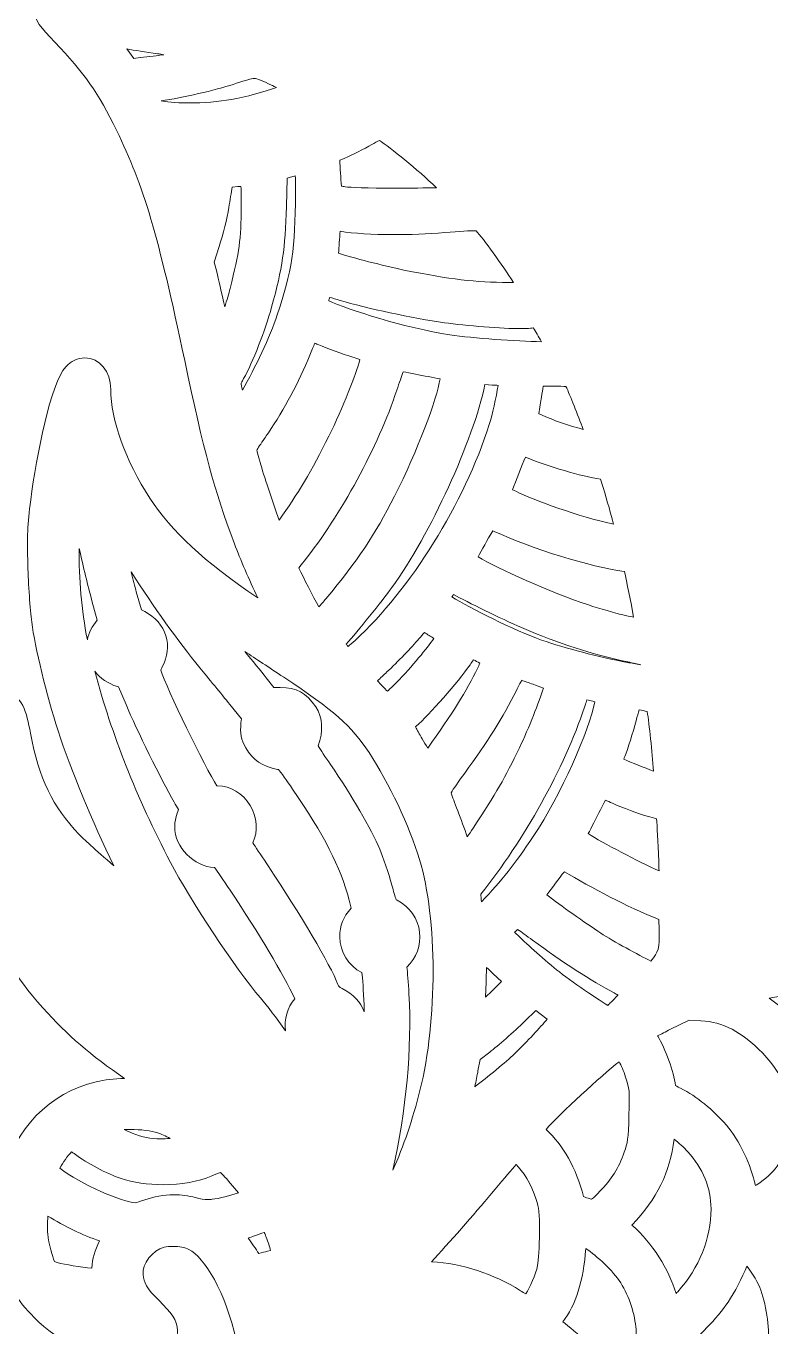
# Model space of a CAD drawing. Header units: inches. Extents: x -31 to 539, y 494 to 599.
# Drawn here: x 249.89 to 273.79, y 515.79 to 557.51 of the extents above; entities that cross this region are included whole.
import ezdxf

# ---------------------------------------------------------------- set-up
doc = ezdxf.new("R2010")
doc.units = ezdxf.units.IN
doc.header["$MEASUREMENT"] = 0
doc.layers.add('Feather', color=7, linetype='Continuous')

msp = doc.modelspace()

# ---------------------------------------------------------------- linework, layer by layer
at = {"layer": 'Feather', "lineweight": 0}
for points, knots in [([(303.615, 556.913), (301.877, 558.362), (300.657, 558.827), (298.592, 558.827), (298.442, 558.827), (298.282, 558.825), (298.117, 558.82), (297.022, 558.786), (296.272, 558.691), (295.437, 558.478), (295.388, 558.465), (295.338, 558.452), (295.291, 558.441), (295.161, 559.661), (294.996, 560.38), (294.533, 561.794), (294.021, 563.355), (293.362, 564.766), (292.101, 566.999), (291.462, 568.13), (289.687, 571.624), (289.266, 572.579), (288.834, 573.558), (288.352, 574.886), (288.168, 575.6), (287.981, 576.323), (287.935, 577.32), (288.058, 577.97), (288.177, 578.6), (288.404, 579.261), (288.622, 579.615), (288.747, 579.818), (289.127, 580.433), (288.673, 580.888), (288.53, 581.03), (288.357, 581.103), (288.159, 581.103), (287.91, 581.103), (287.637, 580.984), (287.22, 580.766), (286.026, 580.14), (285.25, 579.472), (284.626, 578.532), (283.862, 577.383), (283.282, 575.619), (282.948, 573.432), (282.948, 573.432), (282.936, 573.353), (282.936, 573.353), (282.933, 573.358), (282.93, 573.363), (282.928, 573.368), (282.256, 574.503), (280.923, 576.503), (280.186, 577.482), (278.981, 579.084), (277.038, 581.322), (275.666, 582.687), (272.86, 585.479), (270.854, 586.891), (267.077, 588.73), (265.64, 589.43), (265.055, 589.676), (262.908, 590.483), (261.358, 591.066), (260.877, 591.291), (260.2, 591.754), (258.68, 592.793), (257.955, 594.091), (258.045, 595.61), (258.063, 595.919), (258.116, 596.374), (258.16, 596.606), (258.317, 597.425), (258.388, 597.799), (258.059, 598.094), (257.883, 598.251), (257.691, 598.324), (257.453, 598.324), (257.421, 598.324), (257.387, 598.323), (257.351, 598.32), (256.829, 598.283), (255.395, 596.872), (255.382, 596.858), (254.575, 596.012), (254.054, 595.117), (253.742, 594.041), (253.497, 593.193), (253.442, 592.794), (253.438, 591.794), (253.437, 591.622), (253.434, 591.471), (253.43, 591.345), (253.291, 591.364), (253.12, 591.39), (252.923, 591.423), (251.78, 591.611), (250.651, 591.695), (249.262, 591.695), (248.928, 591.695), (248.584, 591.69), (248.209, 591.681), (246.413, 591.633), (246.342, 591.629), (245.654, 591.537), (241.603, 590.994), (239.881, 590.665), (237.639, 590.007), (234.839, 589.185), (232.251, 588.125), (229.494, 586.672), (225.988, 584.823), (224.854, 584.306), (222.752, 583.598), (221.38, 583.135), (220.415, 582.947), (219.42, 582.947), (219.162, 582.947), (218.897, 582.959), (218.61, 582.984), (217.766, 583.059), (217.266, 583.188), (216.766, 583.46), (215.954, 583.9), (215.761, 584.005), (215.517, 584.005), (215.438, 584.005), (215.373, 583.991), (215.331, 583.98), (215.083, 583.918), (214.667, 583.719), (214.668, 583.086), (214.668, 582.625), (215.077, 581.204), (215.328, 580.69), (215.872, 579.574), (217.14, 578.643), (219.096, 577.925), (219.136, 577.91), (219.175, 577.896), (219.214, 577.881), (218.437, 577.339), (217.577, 576.564), (217.013, 575.887), (216.497, 575.266), (215.379, 573.698), (214.798, 572.781), (214.309, 572.009), (213.766, 570.946), (213.091, 569.435), (212.126, 567.275), (211.346, 566.068), (210.4, 565.268), (209.843, 564.797), (209.029, 564.468), (208.42, 564.468), (208.4, 564.468), (208.38, 564.468), (208.361, 564.469), (208.124, 564.478), (207.843, 564.487), (207.737, 564.49), (207.726, 564.49), (207.716, 564.491), (207.706, 564.491), (207.349, 564.491), (207.164, 564.31), (207.085, 564.203), (206.661, 563.623), (207.135, 563.177), (207.516, 562.819), (208.06, 562.308), (208.747, 561.92), (209.449, 561.729), (209.82, 561.628), (210.528, 561.582), (211.065, 561.582), (211.228, 561.582), (211.444, 561.587), (211.646, 561.604), (211.36, 560.836), (211.3, 560.609), (211.039, 559.327), (210.73, 557.815), (210.656, 557.009), (210.66, 555.218), (210.664, 553.557), (210.77, 552.139), (211.005, 550.621), (211.284, 548.817), (211.515, 547.907), (212.035, 546.566), (212.584, 545.152), (214.006, 542.507), (214.8, 541.421), (215.444, 540.54), (216.891, 539.211), (218.026, 538.458), (218.817, 537.934), (221.799, 536.386), (222.313, 536.309), (222.393, 536.297), (222.472, 536.291), (222.547, 536.291), (222.977, 536.291), (223.319, 536.496), (223.461, 536.838), (223.648, 537.29), (223.434, 537.616), (223.082, 538.155), (222.143, 539.592), (221.814, 541.293), (222.017, 543.673), (222.168, 545.444), (222.528, 546.66), (223.445, 548.491), (224.202, 550.003), (225.067, 551.294), (226.338, 552.811), (227, 553.6), (227.5, 554.293), (227.865, 554.931), (227.869, 554.207), (227.83, 553.371), (227.731, 552.906), (227.428, 551.494), (227.024, 550.691), (226.129, 549.726), (225.605, 549.161), (225.605, 549.031), (225.605, 548.904), (225.605, 548.555), (226.002, 548.07), (226.392, 548.07), (226.537, 548.07), (226.642, 548.07), (229.311, 549.375), (230.321, 549.869), (232.006, 550.859), (232.917, 551.494), (234.742, 552.766), (235.825, 553.87), (236.913, 555.566), (237.928, 557.148), (238.589, 558.918), (239.058, 561.352), (239.153, 561.022), (239.264, 560.667), (239.391, 560.287), (239.755, 559.205), (239.955, 558.609), (240.567, 558.609), (241.2, 558.609), (241.375, 559.296), (241.45, 559.589), (241.583, 560.112), (241.792, 560.551), (242.193, 561.153), (242.811, 562.081), (243.352, 562.541), (244.952, 563.498), (245.649, 563.915), (246.442, 564.23), (246.785, 564.315), (246.859, 564.208), (246.966, 564.045), (247.092, 563.836), (248.307, 561.824), (250.123, 559.968), (252.197, 558.59), (252.071, 558.621), (251.952, 558.652), (251.847, 558.683), (251.397, 558.817), (251.163, 558.881), (250.965, 558.881), (250.75, 558.881), (250.607, 558.805), (250.506, 558.739), (250.194, 558.534), (250.158, 558.255), (250.158, 558.063), (250.158, 557.679), (250.364, 557.464), (250.814, 556.994), (251.767, 556.001), (252.211, 555.366), (252.796, 554.165), (253.677, 552.353), (254.127, 550.835), (254.981, 546.78), (255.597, 543.856), (255.925, 542.648), (256.577, 540.903), (256.762, 540.407), (257.047, 539.753), (257.323, 539.176), (255.59, 540.345), (254.567, 541.295), (253.866, 542.368), (253.079, 543.574), (252.609, 544.877), (252.608, 545.855), (252.607, 546.433), (252.25, 546.869), (251.776, 546.869), (251.553, 546.869), (251.337, 546.768), (251.166, 546.584), (250.679, 546.058), (250.227, 543.744), (250.043, 542.318), (249.938, 541.506), (249.922, 541.154), (249.949, 540.224), (249.966, 539.614), (250.023, 538.794), (250.074, 538.395), (250.178, 537.59), (250.549, 536.061), (250.921, 534.913), (251.328, 533.652), (252.027, 531.975), (252.709, 530.583), (252.097, 531.114), (251.723, 531.451), (251.592, 531.588), (250.744, 532.476), (250.307, 533.385), (250.034, 534.832), (249.906, 535.512), (249.795, 536.098), (249.147, 536.098), (249.116, 536.098), (249.084, 536.097), (249.049, 536.094), (248.409, 536.041), (248.322, 535.578), (248.163, 534.736), (248.048, 534.128), (248.026, 533.799), (248.024, 532.661), (248.021, 531.108), (248.117, 530.473), (248.534, 529.263), (248.992, 527.935), (249.507, 527.058), (250.433, 526.029), (251.246, 525.127), (251.958, 524.505), (253.055, 523.765), (252.716, 523.757), (252.403, 523.72), (252.144, 523.657), (250.624, 523.285), (249.548, 522.174), (249.113, 520.529), (248.958, 519.941), (248.942, 518.358), (249.086, 517.84), (249.265, 517.201), (249.613, 516.632), (250.15, 516.101), (250.99, 515.27), (251.821, 514.874), (252.846, 514.816), (253.002, 514.807), (253.146, 514.803), (253.275, 514.803), (253.903, 514.803), (254.272, 514.904), (254.51, 515.142), (254.672, 515.304), (254.753, 515.486), (254.752, 515.683), (254.75, 516.004), (254.542, 516.267), (254.159, 516.639), (253.751, 517.037), (253.667, 517.224), (253.644, 517.469), (253.61, 517.816), (253.95, 518.26), (254.318, 518.348), (254.404, 518.368), (254.504, 518.379), (254.607, 518.379), (254.799, 518.379), (254.994, 518.341), (255.116, 518.279), (255.605, 518.029), (256.302, 516.921), (256.628, 515.359), (256.663, 515.193), (256.723, 514.912), (256.768, 514.717), (256.575, 514.529), (256.108, 514.14), (255.81, 513.891), (254.089, 512.454), (251.958, 510.856), (250.508, 509.914), (249.167, 509.043), (248.861, 508.85), (247.988, 508.329), (245.257, 506.701), (242.709, 505.41), (239.467, 504.013), (236.306, 502.651), (231.756, 501.056), (229.11, 500.383), (226.677, 499.764), (224.053, 499.309), (221.72, 499.103), (219.965, 498.948), (219.323, 498.76), (218.731, 498.226), (218.343, 497.877), (218.146, 497.438), (218.144, 496.922), (218.142, 496.411), (218.265, 496.039), (218.57, 495.636), (219.254, 494.734), (220.89, 494.398), (222.143, 494.275), (222.267, 494.263), (222.469, 494.257), (222.76, 494.257), (223.618, 494.257), (225.066, 494.311), (225.579, 494.379), (227.391, 494.617), (229.227, 495.091), (231.533, 495.916), (233.204, 496.514), (234.266, 496.964), (237.842, 498.588), (238.688, 498.973), (241.181, 500.244), (242.44, 500.934), (246.2, 502.994), (248.894, 504.786), (251.448, 506.926), (254.81, 509.744), (256.472, 511.26), (257.799, 512.719), (257.874, 512.801), (257.939, 512.867), (257.989, 512.914), (258.123, 512.884), (258.318, 512.844), (258.605, 512.791), (259.862, 512.559), (260.352, 512.327), (260.987, 511.666), (261.621, 511.005), (261.985, 510.189), (261.936, 509.537), (261.889, 508.914), (261.603, 508.447), (261.189, 508.319), (260.637, 508.148), (260.263, 508.007), (260.104, 507.624), (259.979, 507.322), (259.915, 506.716), (260.895, 506.051), (261.461, 505.667), (261.902, 505.516), (262.579, 505.475), (262.68, 505.469), (262.777, 505.466), (262.869, 505.466), (263.627, 505.466), (264.212, 505.674), (264.889, 506.184), (265.561, 506.69), (266.114, 507.61), (266.333, 508.584), (266.436, 509.046), (266.452, 509.672), (266.39, 510.295), (268.215, 508.648), (269.132, 507.968), (270.271, 507.412), (271, 507.056), (271.655, 506.823), (272.689, 506.552), (273.269, 506.4), (273.973, 506.313), (274.622, 506.313), (275.009, 506.313), (275.357, 506.342), (275.656, 506.401), (276.456, 506.558), (277.145, 506.918), (277.648, 507.442), (277.93, 507.736), (278.356, 508.18), (277.96, 508.722), (277.752, 509.007), (277.454, 509.023), (276.862, 509.054), (275.263, 509.139), (273.493, 509.879), (272.007, 511.084), (271.796, 511.255), (271.577, 511.446), (271.367, 511.638), (272.105, 511.412), (272.907, 511.24), (273.847, 511.102), (274.347, 511.029), (275.433, 510.996), (276.288, 510.996), (276.895, 510.996), (277.404, 511.012), (277.721, 511.041), (279.862, 511.237), (282.186, 511.741), (283.642, 512.324), (284.423, 512.637), (286.644, 513.691), (287.188, 514.007), (287.431, 514.149), (288.082, 514.566), (288.639, 514.938), (290.035, 515.869), (290.314, 515.981), (290.904, 516.056), (290.995, 516.067), (291.096, 516.073), (291.204, 516.073), (291.575, 516.073), (291.911, 516.004), (292.038, 515.939), (292.209, 515.852), (292.467, 515.588), (292.607, 515.272), (292.724, 515.006), (292.877, 514.748), (293.19, 514.67), (293.266, 514.651), (293.336, 514.641), (293.404, 514.641), (293.926, 514.641), (294.166, 515.141), (294.47, 515.772), (294.813, 516.487), (294.878, 516.684), (294.966, 517.279), (295.081, 518.056), (295.027, 518.77), (294.795, 519.527), (294.297, 521.158), (293.364, 522.365), (291.694, 523.527), (292.246, 523.825), (292.72, 524.19), (293.249, 524.721), (294.728, 526.207), (295.51, 527.307), (296.736, 529.628), (297.927, 531.882), (298.725, 532.953), (299.492, 533.326), (299.667, 533.412), (299.787, 533.443), (299.935, 533.443), (300.022, 533.443), (300.121, 533.433), (300.249, 533.409), (300.331, 533.394), (300.409, 533.387), (300.482, 533.387), (300.9, 533.387), (301.074, 533.637), (301.13, 533.745), (301.289, 534.054), (301.196, 534.444), (300.845, 534.936), (299.981, 536.147), (298.826, 537.005), (297.593, 537.352), (297.141, 537.479), (296.875, 537.497), (296.131, 537.497), (296.131, 537.497), (296.121, 537.497), (296.121, 537.497), (295.671, 537.497), (295.033, 537.469), (294.746, 537.421), (294.329, 537.352), (293.774, 537.221), (293.261, 537.076), (294.646, 538.761), (295.733, 540.59), (296.734, 542.904), (297.536, 544.76), (297.878, 545.913), (298.257, 548.047), (298.816, 551.194), (299.113, 552.145), (299.847, 553.133), (300.687, 554.264), (301.77, 554.883), (303.255, 555.082), (303.632, 555.132), (304.334, 555.226), (304.334, 555.939), (304.334, 556.313), (304.063, 556.539), (303.615, 556.913)], [0, 0, 0, 0, 1, 1, 1, 2, 2, 2, 3, 3, 3, 4, 4, 4, 5, 5, 5, 6, 6, 6, 7, 7, 7, 8, 8, 8, 9, 9, 9, 10, 10, 10, 11, 11, 11, 12, 12, 12, 13, 13, 13, 14, 14, 14, 15, 15, 15, 16, 16, 16, 17, 17, 17, 18, 18, 18, 19, 19, 19, 20, 20, 20, 21, 21, 21, 22, 22, 22, 23, 23, 23, 24, 24, 24, 25, 25, 25, 26, 26, 26, 27, 27, 27, 28, 28, 28, 29, 29, 29, 30, 30, 30, 31, 31, 31, 32, 32, 32, 33, 33, 33, 34, 34, 34, 35, 35, 35, 36, 36, 36, 37, 37, 37, 38, 38, 38, 39, 39, 39, 40, 40, 40, 41, 41, 41, 42, 42, 42, 43, 43, 43, 44, 44, 44, 45, 45, 45, 46, 46, 46, 47, 47, 47, 48, 48, 48, 49, 49, 49, 50, 50, 50, 51, 51, 51, 52, 52, 52, 53, 53, 53, 54, 54, 54, 55, 55, 55, 56, 56, 56, 57, 57, 57, 58, 58, 58, 59, 59, 59, 60, 60, 60, 61, 61, 61, 62, 62, 62, 63, 63, 63, 64, 64, 64, 65, 65, 65, 66, 66, 66, 67, 67, 67, 68, 68, 68, 69, 69, 69, 70, 70, 70, 71, 71, 71, 72, 72, 72, 73, 73, 73, 74, 74, 74, 75, 75, 75, 76, 76, 76, 77, 77, 77, 78, 78, 78, 79, 79, 79, 80, 80, 80, 81, 81, 81, 82, 82, 82, 83, 83, 83, 84, 84, 84, 85, 85, 85, 86, 86, 86, 87, 87, 87, 88, 88, 88, 89, 89, 89, 90, 90, 90, 91, 91, 91, 92, 92, 92, 93, 93, 93, 94, 94, 94, 95, 95, 95, 96, 96, 96, 97, 97, 97, 98, 98, 98, 99, 99, 99, 100, 100, 100, 101, 101, 101, 102, 102, 102, 103, 103, 103, 104, 104, 104, 105, 105, 105, 106, 106, 106, 107, 107, 107, 108, 108, 108, 109, 109, 109, 110, 110, 110, 111, 111, 111, 112, 112, 112, 113, 113, 113, 114, 114, 114, 115, 115, 115, 116, 116, 116, 117, 117, 117, 118, 118, 118, 119, 119, 119, 120, 120, 120, 121, 121, 121, 122, 122, 122, 123, 123, 123, 124, 124, 124, 125, 125, 125, 126, 126, 126, 127, 127, 127, 128, 128, 128, 129, 129, 129, 130, 130, 130, 131, 131, 131, 132, 132, 132, 133, 133, 133, 134, 134, 134, 135, 135, 135, 136, 136, 136, 137, 137, 137, 138, 138, 138, 139, 139, 139, 140, 140, 140, 141, 141, 141, 142, 142, 142, 143, 143, 143, 144, 144, 144, 145, 145, 145, 146, 146, 146, 147, 147, 147, 148, 148, 148, 149, 149, 149, 150, 150, 150, 151, 151, 151, 152, 152, 152, 153, 153, 153, 154, 154, 154, 155, 155, 155, 156, 156, 156, 157, 157, 157, 158, 158, 158, 159, 159, 159, 160, 160, 160, 161, 161, 161, 162, 162, 162, 163, 163, 163, 164, 164, 164, 165, 165, 165, 166, 166, 166, 167, 167, 167, 168, 168, 168, 169, 169, 169, 170, 170, 170, 171, 171, 171, 172, 172, 172, 173, 173, 173, 174, 174, 174, 175, 175, 175, 176, 176, 176, 177, 177, 177, 178, 178, 178, 179, 179, 179, 180, 180, 180, 181, 181, 181, 182, 182, 182, 183, 183, 183, 184, 184, 184, 185, 185, 185, 186, 186, 186, 187, 187, 187, 188, 188, 188, 189, 189, 189, 190, 190, 190, 191, 191, 191, 192, 192, 192, 193, 193, 193, 194, 194, 194, 195, 195, 195, 196, 196, 196, 197, 197, 197, 198, 198, 198, 199, 199, 199, 200, 200, 200, 201, 201, 201, 202, 202, 202, 203, 203, 203, 204, 204, 204, 205, 205, 205, 205]), ([(253.35, 556.472), (253.35, 556.472), (253.123, 556.773), (253.123, 556.773), (253.382, 556.732), (253.708, 556.682), (254.116, 556.62), (254.182, 556.61), (254.247, 556.6), (254.311, 556.59), (254.229, 556.578), (254.147, 556.568), (254.065, 556.558), (253.803, 556.528), (253.497, 556.491), (253.35, 556.472)], [0, 0, 0, 0, 1, 1, 1, 2, 2, 2, 3, 3, 3, 4, 4, 4, 5, 5, 5, 5]), ([(254.228, 555.113), (254.89, 555.205), (255.976, 555.453), (256.539, 555.638), (256.539, 555.638), (256.643, 555.672), (256.643, 555.672), (256.937, 555.769), (257.114, 555.828), (257.213, 555.828), (257.308, 555.828), (257.456, 555.76), (257.781, 555.607), (257.781, 555.607), (257.912, 555.545), (257.929, 555.537), (257.502, 555.393), (256.954, 555.238), (256.475, 555.154), (256.079, 555.084), (255.581, 555.044), (255.111, 555.044), (254.641, 555.044), (254.36, 555.083), (254.228, 555.113)], [0, 0, 0, 0, 1, 1, 1, 2, 2, 2, 3, 3, 3, 4, 4, 4, 5, 5, 5, 6, 6, 6, 7, 7, 7, 8, 8, 8, 8]), ([(263.056, 552.326), (262.704, 552.315), (262.247, 552.308), (261.731, 552.308), (260.825, 552.308), (260.275, 552.331), (260.132, 552.354), (260.087, 552.361), (260.045, 552.369), (260.007, 552.375), (259.986, 552.62), (259.963, 552.973), (259.954, 553.205), (260, 553.225), (260.053, 553.249), (260.114, 553.275), (260.359, 553.377), (260.74, 553.567), (260.983, 553.706), (261.078, 553.761), (261.162, 553.806), (261.227, 553.839), (261.576, 553.615), (262.445, 552.912), (263.056, 552.326)], [0, 0, 0, 0, 1, 1, 1, 2, 2, 2, 3, 3, 3, 4, 4, 4, 5, 5, 5, 6, 6, 6, 7, 7, 7, 8, 8, 8, 8]), ([(256.791, 551.727), (256.786, 550.628), (256.743, 550.308), (256.437, 549.093), (256.395, 548.928), (256.333, 548.714), (256.266, 548.502), (256.166, 548.952), (256.059, 549.417), (256.007, 549.623), (256.007, 549.623), (255.926, 549.94), (255.926, 549.94), (255.926, 549.94), (256.088, 550.441), (256.088, 550.441), (256.208, 550.811), (256.343, 551.358), (256.395, 551.688), (256.432, 551.917), (256.475, 552.18), (256.503, 552.345), (256.503, 552.345), (256.685, 552.36), (256.685, 552.36), (256.719, 552.363), (256.753, 552.365), (256.786, 552.367), (256.79, 552.197), (256.792, 551.978), (256.791, 551.727)], [0, 0, 0, 0, 1, 1, 1, 2, 2, 2, 3, 3, 3, 4, 4, 4, 5, 5, 5, 6, 6, 6, 7, 7, 7, 8, 8, 8, 9, 9, 9, 10, 10, 10, 10]), ([(256.792, 546.059), (256.801, 546.079), (256.826, 546.123), (256.846, 546.158), (256.846, 546.158), (256.872, 546.204), (256.872, 546.204), (257.157, 546.713), (257.568, 547.76), (257.769, 548.492), (258.12, 549.773), (258.204, 550.347), (258.242, 551.726), (258.242, 551.726), (258.267, 552.635), (258.267, 552.635), (258.267, 552.635), (258.445, 552.684), (258.445, 552.684), (258.473, 552.692), (258.501, 552.699), (258.528, 552.706), (258.532, 552.496), (258.532, 552.249), (258.532, 552.122), (258.532, 550.39), (258.418, 549.629), (257.948, 548.245), (257.712, 547.548), (257.243, 546.542), (256.83, 545.83), (256.807, 545.939), (256.792, 546.021), (256.792, 546.059)], [0, 0, 0, 0, 1, 1, 1, 2, 2, 2, 3, 3, 3, 4, 4, 4, 5, 5, 5, 6, 6, 6, 7, 7, 7, 8, 8, 8, 9, 9, 9, 10, 10, 10, 11, 11, 11, 11]), ([(265.379, 549.289), (264.296, 549.289), (263.509, 549.382), (262.013, 549.686), (261.339, 549.823), (260.367, 550.082), (259.916, 550.225), (259.926, 550.426), (259.947, 550.704), (259.968, 550.927), (260.402, 550.857), (260.991, 550.82), (261.674, 550.82), (262.198, 550.82), (262.767, 550.843), (263.319, 550.885), (263.809, 550.923), (264.142, 550.947), (264.307, 550.947), (264.314, 550.947), (264.32, 550.947), (264.326, 550.947), (264.559, 550.693), (265.161, 549.852), (265.525, 549.29), (265.519, 549.29), (265.422, 549.289), (265.379, 549.289)], [0, 0, 0, 0, 1, 1, 1, 2, 2, 2, 3, 3, 3, 4, 4, 4, 5, 5, 5, 6, 6, 6, 7, 7, 7, 8, 8, 8, 9, 9, 9, 9]), ([(266.068, 547.819), (266.097, 547.823), (266.13, 547.827), (266.162, 547.829), (266.234, 547.719), (266.332, 547.551), (266.422, 547.386), (265.617, 547.401), (264.234, 547.494), (263.488, 547.609), (262.087, 547.823), (260.193, 548.417), (259.6, 548.698), (259.609, 548.734), (259.618, 548.771), (259.628, 548.809), (259.722, 548.784), (259.835, 548.751), (259.967, 548.712), (260.781, 548.465), (262.312, 548.136), (263.31, 547.995), (264.01, 547.895), (265.18, 547.805), (265.764, 547.805), (265.898, 547.805), (265.995, 547.809), (266.068, 547.819)], [0, 0, 0, 0, 1, 1, 1, 2, 2, 2, 3, 3, 3, 4, 4, 4, 5, 5, 5, 6, 6, 6, 7, 7, 7, 8, 8, 8, 9, 9, 9, 9]), ([(257.298, 543.907), (257.318, 543.962), (257.425, 544.118), (257.539, 544.282), (257.576, 544.337), (257.618, 544.398), (257.664, 544.465), (258.172, 545.21), (258.643, 546.093), (258.992, 546.952), (259.055, 547.106), (259.109, 547.235), (259.154, 547.336), (259.193, 547.322), (259.234, 547.305), (259.278, 547.287), (259.55, 547.175), (260.041, 546.998), (260.371, 546.89), (260.425, 546.873), (260.517, 546.843), (260.601, 546.814), (260.473, 546.351), (260.058, 545.271), (259.601, 544.353), (259.058, 543.262), (258.593, 542.477), (258.009, 541.668), (257.795, 542.262), (257.507, 543.127), (257.402, 543.511), (257.386, 543.568), (257.372, 543.62), (257.358, 543.667), (257.331, 543.761), (257.301, 543.868), (257.298, 543.907)], [0, 0, 0, 0, 1, 1, 1, 2, 2, 2, 3, 3, 3, 4, 4, 4, 5, 5, 5, 6, 6, 6, 7, 7, 7, 8, 8, 8, 9, 9, 9, 10, 10, 10, 11, 11, 11, 12, 12, 12, 12]), ([(259.511, 539.147), (259.426, 539.047), (259.351, 538.959), (259.285, 538.886), (259.098, 539.215), (258.784, 539.826), (258.642, 540.129), (258.684, 540.188), (258.741, 540.263), (258.811, 540.349), (259.972, 541.792), (261.194, 544.045), (261.783, 545.83), (261.864, 546.075), (261.937, 546.278), (261.992, 546.424), (262.098, 546.405), (262.23, 546.381), (262.384, 546.349), (262.642, 546.296), (262.959, 546.233), (263.173, 546.194), (263.069, 545.56), (262.45, 543.888), (261.713, 542.437), (261.082, 541.194), (260.526, 540.364), (259.511, 539.147)], [0, 0, 0, 0, 1, 1, 1, 2, 2, 2, 3, 3, 3, 4, 4, 4, 5, 5, 5, 6, 6, 6, 7, 7, 7, 8, 8, 8, 9, 9, 9, 9]), ([(261.626, 539.504), (262.858, 541.205), (264.242, 544.227), (264.61, 546.012), (264.61, 546.012), (264.845, 545.998), (264.845, 545.998), (264.913, 545.994), (264.977, 545.989), (265.035, 545.985), (264.97, 545.607), (264.849, 545.041), (264.751, 544.733), (263.954, 542.219), (262.223, 539.437), (260.444, 537.811), (260.36, 537.734), (260.285, 537.668), (260.222, 537.614), (260.201, 537.639), (260.179, 537.665), (260.159, 537.691), (260.532, 538.098), (261.303, 539.058), (261.626, 539.504)], [0, 0, 0, 0, 1, 1, 1, 2, 2, 2, 3, 3, 3, 4, 4, 4, 5, 5, 5, 6, 6, 6, 7, 7, 7, 8, 8, 8, 8]), ([(266.335, 545.078), (266.366, 545.253), (266.402, 545.473), (266.423, 545.606), (266.444, 545.74), (266.464, 545.86), (266.48, 545.958), (266.555, 545.961), (266.653, 545.962), (266.784, 545.962), (266.995, 545.962), (267.128, 545.957), (267.21, 545.952), (267.342, 545.667), (267.587, 545.049), (267.763, 544.573), (267.223, 544.721), (266.666, 544.918), (266.335, 545.078)], [0, 0, 0, 0, 1, 1, 1, 2, 2, 2, 3, 3, 3, 4, 4, 4, 5, 5, 5, 6, 6, 6, 6]), ([(268.319, 542.981), (268.319, 542.981), (268.402, 542.707), (268.402, 542.707), (268.539, 542.257), (268.656, 541.842), (268.735, 541.541), (268.641, 541.561), (268.556, 541.581), (268.508, 541.592), (267.38, 541.853), (266.011, 542.377), (265.491, 542.642), (265.603, 542.934), (265.786, 543.387), (265.911, 543.685), (266.639, 543.383), (267.71, 543.069), (268.319, 542.981)], [0, 0, 0, 0, 1, 1, 1, 2, 2, 2, 3, 3, 3, 4, 4, 4, 5, 5, 5, 6, 6, 6, 6]), ([(269.079, 540.016), (269.08, 540.016), (269.082, 540.016), (269.084, 540.015), (269.159, 539.708), (269.294, 539.026), (269.377, 538.552), (269.268, 538.577), (269.145, 538.605), (269.029, 538.631), (268.794, 538.683), (268.292, 538.827), (267.932, 538.945), (266.718, 539.343), (265.008, 540.124), (264.393, 540.487), (264.508, 540.705), (264.684, 541.021), (264.863, 541.326), (264.863, 541.326), (264.906, 541.306), (264.906, 541.306), (266.11, 540.75), (267.982, 540.171), (269.079, 540.016)], [0, 0, 0, 0, 1, 1, 1, 2, 2, 2, 3, 3, 3, 4, 4, 4, 5, 5, 5, 6, 6, 6, 7, 7, 7, 8, 8, 8, 8]), ([(251.599, 540.754), (251.731, 540.154), (251.871, 539.577), (252.006, 539.076), (252.006, 539.076), (252.175, 538.453), (252.175, 538.453), (252.011, 538.272), (251.904, 538.058), (251.859, 537.831), (251.67, 538.796), (251.583, 539.781), (251.599, 540.754)], [0, 0, 0, 0, 1, 1, 1, 2, 2, 2, 3, 3, 3, 4, 4, 4, 4]), ([(255.467, 536.93), (255.725, 536.618), (256.156, 536.091), (256.427, 535.755), (256.427, 535.755), (256.799, 535.294), (256.799, 535.294), (256.799, 535.294), (256.786, 535.169), (256.786, 535.169), (256.75, 534.819), (256.785, 534.63), (256.937, 534.361), (257.152, 533.978), (257.486, 533.753), (257.957, 533.674), (257.969, 533.672), (257.978, 533.67), (257.985, 533.669), (258.061, 533.592), (258.255, 533.312), (258.442, 533.041), (259.436, 531.605), (259.978, 530.54), (260.257, 529.481), (260.257, 529.481), (260.325, 529.223), (260.325, 529.223), (260.057, 528.927), (259.956, 528.673), (259.956, 528.298), (259.956, 527.823), (260.232, 527.375), (260.658, 527.157), (260.692, 527.001), (260.713, 526.557), (260.733, 526.127), (260.736, 526.053), (260.739, 525.976), (260.741, 525.895), (260.632, 526.205), (260.392, 526.469), (260.034, 526.648), (259.926, 526.703), (259.924, 526.707), (259.897, 526.775), (259.64, 527.418), (258.697, 529.018), (257.656, 530.578), (257.656, 530.578), (257.61, 530.646), (257.61, 530.646), (257.405, 530.954), (257.244, 531.195), (257.171, 531.321), (257.337, 531.691), (257.303, 532.144), (257.077, 532.52), (256.841, 532.91), (256.451, 533.144), (256.034, 533.145), (256.028, 533.145), (256.022, 533.145), (256.016, 533.146), (255.641, 533.718), (254.389, 536.294), (254.215, 536.859), (254.227, 536.887), (254.243, 536.923), (254.263, 536.959), (254.435, 537.28), (254.475, 537.634), (254.376, 537.955), (254.275, 538.283), (254.034, 538.56), (253.697, 538.736), (253.697, 538.736), (253.591, 538.791), (253.591, 538.791), (253.591, 538.791), (253.429, 539.367), (253.429, 539.367), (253.38, 539.542), (253.324, 539.763), (253.265, 540.006), (253.962, 538.911), (254.774, 537.768), (255.467, 536.93)], [0, 0, 0, 0, 1, 1, 1, 2, 2, 2, 3, 3, 3, 4, 4, 4, 5, 5, 5, 6, 6, 6, 7, 7, 7, 8, 8, 8, 9, 9, 9, 10, 10, 10, 11, 11, 11, 12, 12, 12, 13, 13, 13, 14, 14, 14, 15, 15, 15, 16, 16, 16, 17, 17, 17, 18, 18, 18, 19, 19, 19, 20, 20, 20, 21, 21, 21, 22, 22, 22, 23, 23, 23, 24, 24, 24, 25, 25, 25, 26, 26, 26, 27, 27, 27, 28, 28, 28, 29, 29, 29, 29]), ([(269.184, 537.102), (268.263, 537.276), (267.181, 537.558), (266.43, 537.821), (265.553, 538.129), (264.119, 538.851), (263.553, 539.206), (263.57, 539.232), (263.587, 539.257), (263.604, 539.282), (264.053, 539.029), (265.11, 538.516), (265.785, 538.223), (267.013, 537.692), (268.001, 537.372), (269.196, 537.12), (269.364, 537.085), (269.504, 537.051), (269.606, 537.025), (269.457, 537.051), (269.298, 537.081), (269.184, 537.102)], [0, 0, 0, 0, 1, 1, 1, 2, 2, 2, 3, 3, 3, 4, 4, 4, 5, 5, 5, 6, 6, 6, 7, 7, 7, 7]), ([(261.468, 536.798), (261.806, 537.115), (262.266, 537.59), (262.494, 537.857), (262.561, 537.937), (262.622, 538.004), (262.673, 538.058), (262.766, 538.003), (262.874, 537.936), (262.969, 537.873), (262.752, 537.558), (262.3, 536.995), (261.756, 536.44), (261.653, 536.335), (261.56, 536.246), (261.484, 536.176), (261.383, 536.277), (261.265, 536.404), (261.169, 536.516), (261.253, 536.598), (261.362, 536.699), (261.468, 536.798)], [0, 0, 0, 0, 1, 1, 1, 2, 2, 2, 3, 3, 3, 4, 4, 4, 5, 5, 5, 6, 6, 6, 7, 7, 7, 7]), ([(258.157, 536.628), (259.76, 535.571), (260.322, 535.074), (260.893, 534.211), (261.538, 533.234), (262.189, 531.856), (262.513, 530.781), (263.087, 528.878), (263.093, 525.626), (262.527, 523.376), (262.296, 522.457), (262.002, 521.595), (261.66, 520.82), (262.082, 522.715), (262.276, 524.747), (262.174, 526.473), (262.151, 526.865), (262.128, 527.153), (262.105, 527.335), (262.411, 527.628), (262.563, 528.039), (262.515, 528.45), (262.465, 528.884), (262.196, 529.267), (261.796, 529.476), (261.79, 529.479), (261.777, 529.485), (261.765, 529.492), (261.732, 529.572), (261.675, 529.778), (261.624, 529.962), (261.518, 530.346), (261.348, 530.85), (261.238, 531.111), (260.967, 531.751), (260.319, 532.867), (259.662, 533.825), (259.494, 534.07), (259.333, 534.305), (259.263, 534.424), (259.437, 534.882), (259.409, 535.345), (259.184, 535.675), (258.874, 536.129), (258.565, 536.298), (258.046, 536.298), (258.024, 536.298), (258.002, 536.298), (257.979, 536.297), (257.979, 536.297), (257.844, 536.294), (257.844, 536.294), (257.844, 536.294), (257.598, 536.607), (257.598, 536.607), (257.424, 536.827), (257.145, 537.171), (256.91, 537.454), (257.262, 537.22), (257.673, 536.947), (258.157, 536.628)], [0, 0, 0, 0, 1, 1, 1, 2, 2, 2, 3, 3, 3, 4, 4, 4, 5, 5, 5, 6, 6, 6, 7, 7, 7, 8, 8, 8, 9, 9, 9, 10, 10, 10, 11, 11, 11, 12, 12, 12, 13, 13, 13, 14, 14, 14, 15, 15, 15, 16, 16, 16, 17, 17, 17, 18, 18, 18, 19, 19, 19, 20, 20, 20, 20]), ([(262.408, 535.064), (262.813, 535.405), (263.748, 536.469), (264.132, 537.027), (264.171, 537.084), (264.208, 537.137), (264.241, 537.184), (264.309, 537.152), (264.381, 537.115), (264.45, 537.08), (264.425, 537.028), (264.398, 536.97), (264.368, 536.907), (264.046, 536.227), (263.523, 535.391), (262.774, 534.358), (262.719, 534.451), (262.659, 534.552), (262.598, 534.655), (262.507, 534.808), (262.433, 534.938), (262.379, 535.038), (262.388, 535.046), (262.398, 535.055), (262.408, 535.064)], [0, 0, 0, 0, 1, 1, 1, 2, 2, 2, 3, 3, 3, 4, 4, 4, 5, 5, 5, 6, 6, 6, 7, 7, 7, 8, 8, 8, 8]), ([(257.407, 526.349), (256.637, 527.245), (255.155, 529.476), (254.524, 530.69), (253.422, 532.809), (252.648, 534.763), (252.094, 536.826), (252.269, 536.594), (252.522, 536.419), (252.823, 536.33), (252.823, 536.33), (252.86, 536.319), (252.86, 536.319), (252.86, 536.319), (253.098, 535.754), (253.098, 535.754), (253.446, 534.928), (254.225, 533.349), (254.641, 532.626), (254.691, 532.54), (254.745, 532.445), (254.777, 532.384), (254.72, 532.244), (254.659, 532.013), (254.659, 531.83), (254.659, 531.177), (255.271, 530.558), (255.935, 530.525), (256.028, 530.409), (256.219, 530.123), (256.435, 529.801), (257.374, 528.395), (258.145, 527.101), (258.511, 526.319), (258.272, 526.031), (258.168, 525.655), (258.213, 525.286), (257.923, 525.703), (257.641, 526.077), (257.407, 526.349)], [0, 0, 0, 0, 1, 1, 1, 2, 2, 2, 3, 3, 3, 4, 4, 4, 5, 5, 5, 6, 6, 6, 7, 7, 7, 8, 8, 8, 9, 9, 9, 10, 10, 10, 11, 11, 11, 12, 12, 12, 13, 13, 13, 13]), ([(263.963, 533.555), (264.698, 534.55), (265.193, 535.342), (265.62, 536.203), (265.685, 536.333), (265.741, 536.442), (265.787, 536.529), (265.891, 536.494), (266.016, 536.451), (266.156, 536.401), (266.303, 536.35), (266.411, 536.309), (266.49, 536.276), (266.351, 535.848), (266.021, 535), (265.719, 534.369), (265.247, 533.383), (264.983, 532.924), (264.231, 531.786), (264.165, 531.686), (264.102, 531.592), (264.044, 531.507), (263.955, 531.767), (263.84, 532.084), (263.737, 532.345), (263.637, 532.601), (263.565, 532.801), (263.523, 532.925), (263.604, 533.052), (263.754, 533.272), (263.963, 533.555)], [0, 0, 0, 0, 1, 1, 1, 2, 2, 2, 3, 3, 3, 4, 4, 4, 5, 5, 5, 6, 6, 6, 7, 7, 7, 8, 8, 8, 9, 9, 9, 10, 10, 10, 10]), ([(264.5, 529.426), (264.489, 529.522), (264.48, 529.619), (264.478, 529.676), (265.857, 531.377), (267.161, 533.726), (267.802, 535.665), (267.802, 535.665), (267.821, 535.725), (267.821, 535.725), (267.842, 535.786), (267.863, 535.852), (267.883, 535.908), (267.94, 535.894), (268.007, 535.877), (268.07, 535.861), (268.07, 535.861), (268.14, 535.843), (268.14, 535.843), (267.952, 534.926), (267.059, 532.866), (266.162, 531.522), (265.575, 530.643), (265.15, 530.106), (264.5, 529.426)], [0, 0, 0, 0, 1, 1, 1, 2, 2, 2, 3, 3, 3, 4, 4, 4, 5, 5, 5, 6, 6, 6, 7, 7, 7, 8, 8, 8, 8]), ([(270.017, 533.619), (269.714, 533.729), (269.325, 533.884), (269.063, 534.002), (269.073, 534.028), (269.084, 534.056), (269.095, 534.084), (269.196, 534.338), (269.356, 534.843), (269.459, 535.234), (269.495, 535.369), (269.527, 535.486), (269.555, 535.581), (269.643, 535.566), (269.737, 535.547), (269.818, 535.529), (269.877, 535.12), (269.976, 534.229), (270.017, 533.619)], [0, 0, 0, 0, 1, 1, 1, 2, 2, 2, 3, 3, 3, 4, 4, 4, 5, 5, 5, 6, 6, 6, 6]), ([(270.184, 530.721), (270.188, 530.623), (270.192, 530.517), (270.195, 530.416), (269.537, 530.717), (268.383, 531.314), (267.921, 531.612), (268.017, 531.792), (268.177, 532.103), (268.318, 532.381), (268.377, 532.497), (268.43, 532.598), (268.475, 532.682), (268.54, 532.656), (268.615, 532.624), (268.7, 532.587), (269.034, 532.44), (269.525, 532.258), (269.819, 532.173), (269.935, 532.139), (270.033, 532.109), (270.111, 532.085), (270.136, 531.85), (270.16, 531.393), (270.184, 530.721)], [0, 0, 0, 0, 1, 1, 1, 2, 2, 2, 3, 3, 3, 4, 4, 4, 5, 5, 5, 6, 6, 6, 7, 7, 7, 8, 8, 8, 8]), ([(269.935, 527.523), (269.545, 527.716), (268.737, 528.158), (268.324, 528.425), (267.825, 528.747), (267.022, 529.325), (266.601, 529.646), (266.764, 529.872), (266.991, 530.177), (267.158, 530.393), (267.958, 529.904), (269.329, 529.201), (270.016, 528.932), (270.016, 528.932), (270.19, 528.863), (270.19, 528.863), (270.19, 528.863), (270.198, 528.525), (270.198, 528.525), (270.213, 527.929), (270.179, 527.823), (269.935, 527.523)], [0, 0, 0, 0, 1, 1, 1, 2, 2, 2, 3, 3, 3, 4, 4, 4, 5, 5, 5, 6, 6, 6, 7, 7, 7, 7]), ([(265.66, 528.541), (265.782, 528.456), (265.947, 528.337), (266.139, 528.196), (267.101, 527.489), (268.031, 526.888), (268.759, 526.504), (268.802, 526.481), (268.844, 526.459), (268.882, 526.438), (268.856, 526.411), (268.83, 526.383), (268.802, 526.354), (268.702, 526.25), (268.616, 526.167), (268.548, 526.105), (268.134, 526.359), (267.228, 526.98), (266.828, 527.314), (266.319, 527.739), (265.833, 528.187), (265.564, 528.452), (265.596, 528.482), (265.628, 528.513), (265.66, 528.541)], [0, 0, 0, 0, 1, 1, 1, 2, 2, 2, 3, 3, 3, 4, 4, 4, 5, 5, 5, 6, 6, 6, 7, 7, 7, 8, 8, 8, 8]), ([(265.141, 526.871), (265.141, 526.871), (265.118, 526.846), (265.118, 526.846), (265, 526.722), (264.809, 526.537), (264.629, 526.372), (264.639, 526.577), (264.647, 526.802), (264.652, 527.006), (264.655, 527.104), (264.658, 527.217), (264.661, 527.321), (264.727, 527.262), (264.8, 527.194), (264.879, 527.119), (264.879, 527.119), (265.141, 526.871), (265.141, 526.871)], [0, 0, 0, 0, 1, 1, 1, 2, 2, 2, 3, 3, 3, 4, 4, 4, 5, 5, 5, 6, 6, 6, 6]), ([(275.2, 526.546), (275.522, 526.573), (275.761, 526.584), (276, 526.584), (276.25, 526.584), (276.526, 526.572), (276.923, 526.542), (277.347, 526.511), (277.715, 526.478), (277.92, 526.456), (277.879, 525.488), (277.105, 524.381), (276.143, 523.923), (275.958, 523.835), (275.812, 523.779), (275.706, 523.745), (275.597, 524.058), (275.46, 524.405), (275.372, 524.58), (275.077, 525.166), (274.421, 525.856), (273.725, 526.339), (274.219, 526.426), (274.799, 526.513), (275.2, 526.546)], [0, 0, 0, 0, 1, 1, 1, 2, 2, 2, 3, 3, 3, 4, 4, 4, 5, 5, 5, 6, 6, 6, 7, 7, 7, 8, 8, 8, 8]), ([(265.56, 524.556), (265.281, 524.289), (264.699, 523.805), (264.287, 523.497), (264.325, 523.677), (264.362, 523.859), (264.388, 524.006), (264.388, 524.006), (264.453, 524.371), (264.453, 524.371), (264.453, 524.371), (264.763, 524.606), (264.763, 524.606), (265.023, 524.804), (265.53, 525.249), (265.892, 525.599), (265.892, 525.599), (266.246, 525.941), (266.246, 525.941), (266.246, 525.941), (266.422, 525.805), (266.422, 525.805), (266.491, 525.752), (266.552, 525.704), (266.607, 525.661), (266.38, 525.394), (265.991, 524.97), (265.56, 524.556)], [0, 0, 0, 0, 1, 1, 1, 2, 2, 2, 3, 3, 3, 4, 4, 4, 5, 5, 5, 6, 6, 6, 7, 7, 7, 8, 8, 8, 9, 9, 9, 9]), ([(273.329, 520.356), (273.315, 520.347), (273.301, 520.338), (273.288, 520.33), (273.151, 520.974), (272.774, 521.778), (272.358, 522.264), (271.928, 522.763), (271.406, 523.184), (270.887, 523.448), (270.848, 523.468), (270.776, 523.504), (270.719, 523.536), (270.679, 523.974), (270.397, 524.718), (270.152, 525.122), (270.151, 525.123), (270.15, 525.124), (270.15, 525.125), (270.258, 525.184), (270.397, 525.256), (270.561, 525.338), (270.561, 525.338), (271.157, 525.635), (271.157, 525.635), (271.157, 525.635), (271.537, 525.613), (271.537, 525.613), (272.252, 525.572), (272.826, 525.27), (273.519, 524.571), (274.276, 523.807), (274.58, 522.768), (274.33, 521.793), (274.146, 521.073), (273.912, 520.738), (273.329, 520.356)], [0, 0, 0, 0, 1, 1, 1, 2, 2, 2, 3, 3, 3, 4, 4, 4, 5, 5, 5, 6, 6, 6, 7, 7, 7, 8, 8, 8, 9, 9, 9, 10, 10, 10, 11, 11, 11, 12, 12, 12, 12]), ([(266.571, 522.129), (267.02, 522.632), (268.332, 523.846), (268.914, 524.298), (268.98, 524.176), (269.058, 524.007), (269.122, 523.807), (269.253, 523.407), (269.255, 523.399), (269.23, 522.579), (269.207, 521.816), (269.184, 521.693), (269.081, 521.399), (268.899, 520.882), (268.682, 520.536), (268.278, 520.124), (268.216, 520.06), (268.094, 519.936), (268.032, 519.889), (267.976, 519.902), (267.871, 519.939), (267.828, 519.954), (267.806, 519.962), (267.788, 519.968), (267.773, 519.974), (267.532, 520.892), (267.128, 521.617), (266.571, 522.129)], [0, 0, 0, 0, 1, 1, 1, 2, 2, 2, 3, 3, 3, 4, 4, 4, 5, 5, 5, 6, 6, 6, 7, 7, 7, 8, 8, 8, 9, 9, 9, 9]), ([(253.228, 522.127), (253.58, 522.127), (253.913, 522.085), (254.117, 522.015), (254.222, 521.979), (254.366, 521.915), (254.518, 521.841), (254.402, 521.83), (254.297, 521.824), (254.199, 521.824), (253.889, 521.824), (253.627, 521.878), (253.295, 522.01), (253.211, 522.043), (253.124, 522.082), (253.038, 522.123), (253.1, 522.126), (253.163, 522.127), (253.228, 522.127)], [0, 0, 0, 0, 1, 1, 1, 2, 2, 2, 3, 3, 3, 4, 4, 4, 5, 5, 5, 6, 6, 6, 6]), ([(269.327, 519.061), (269.327, 519.061), (269.33, 519.064), (269.33, 519.064), (270.136, 519.908), (270.546, 520.742), (270.676, 521.815), (270.83, 521.692), (270.994, 521.547), (271.118, 521.412), (271.604, 520.882), (271.861, 520.249), (271.862, 519.582), (271.863, 518.632), (271.484, 517.689), (270.795, 516.925), (270.775, 516.904), (270.757, 516.884), (270.739, 516.864), (270.505, 517.661), (269.985, 518.47), (269.327, 519.061)], [0, 0, 0, 0, 1, 1, 1, 2, 2, 2, 3, 3, 3, 4, 4, 4, 5, 5, 5, 6, 6, 6, 7, 7, 7, 7]), ([(255.861, 519.888), (255.814, 519.883), (255.771, 519.881), (255.727, 519.881), (255.604, 519.881), (255.48, 519.899), (255.324, 519.941), (255.106, 520.001), (254.872, 520.031), (254.631, 520.031), (254.304, 520.031), (253.981, 519.975), (253.697, 519.868), (253.567, 519.82), (253.429, 519.782), (253.396, 519.777), (253.031, 519.777), (251.609, 520.377), (250.976, 520.889), (251.068, 521.064), (251.233, 521.284), (251.352, 521.414), (251.382, 521.393), (251.411, 521.371), (251.435, 521.353), (251.875, 521.029), (252.465, 520.716), (252.938, 520.556), (253.325, 520.425), (253.791, 520.356), (254.287, 520.356), (254.868, 520.356), (255.415, 520.452), (255.828, 520.626), (255.915, 520.664), (256.049, 520.72), (256.129, 520.747), (256.161, 520.716), (256.201, 520.676), (256.222, 520.654), (256.345, 520.527), (256.555, 520.284), (256.704, 520.098), (256.444, 520.009), (256.084, 519.911), (255.861, 519.888)], [0, 0, 0, 0, 1, 1, 1, 2, 2, 2, 3, 3, 3, 4, 4, 4, 5, 5, 5, 6, 6, 6, 7, 7, 7, 8, 8, 8, 9, 9, 9, 10, 10, 10, 11, 11, 11, 12, 12, 12, 13, 13, 13, 14, 14, 14, 15, 15, 15, 15]), ([(266.361, 518.819), (266.36, 518.387), (266.327, 517.909), (266.299, 517.77), (266.238, 517.462), (266.064, 517.073), (265.919, 516.855), (265.87, 516.885), (265.814, 516.919), (265.754, 516.957), (264.873, 517.506), (263.891, 517.825), (262.899, 517.886), (263.44, 518.473), (264.272, 519.414), (264.823, 520.07), (264.823, 520.07), (264.942, 520.213), (264.942, 520.213), (265.241, 520.569), (265.47, 520.843), (265.612, 521), (265.817, 520.804), (266.101, 520.385), (266.259, 519.878), (266.342, 519.613), (266.363, 519.474), (266.361, 518.819)], [0, 0, 0, 0, 1, 1, 1, 2, 2, 2, 3, 3, 3, 4, 4, 4, 5, 5, 5, 6, 6, 6, 7, 7, 7, 8, 8, 8, 9, 9, 9, 9]), ([(251.999, 517.675), (251.656, 517.714), (251.119, 517.801), (250.923, 517.855), (250.88, 517.867), (250.836, 517.884), (250.805, 517.898), (250.738, 518.046), (250.623, 518.438), (250.587, 518.782), (250.574, 518.902), (250.58, 519.128), (250.594, 519.349), (251.112, 519.025), (251.714, 518.734), (252.25, 518.552), (252.095, 518.239), (252.027, 518.001), (251.999, 517.675)], [0, 0, 0, 0, 1, 1, 1, 2, 2, 2, 3, 3, 3, 4, 4, 4, 5, 5, 5, 6, 6, 6, 6]), ([(257.64, 518.225), (257.564, 518.204), (257.449, 518.171), (257.357, 518.148), (257.264, 518.296), (257.124, 518.499), (257.021, 518.644), (257.053, 518.656), (257.187, 518.703), (257.187, 518.703), (257.311, 518.748), (257.438, 518.794), (257.532, 518.824), (257.546, 518.791), (257.592, 518.676), (257.592, 518.676), (257.656, 518.516), (257.705, 518.358), (257.732, 518.251), (257.732, 518.251), (257.64, 518.225), (257.64, 518.225)], [0, 0, 0, 0, 1, 1, 1, 2, 2, 2, 3, 3, 3, 4, 4, 4, 5, 5, 5, 6, 6, 6, 7, 7, 7, 7]), ([(269.252, 514.572), (269.223, 514.513), (269.19, 514.456), (269.16, 514.407), (268.765, 514.621), (268.331, 514.931), (267.868, 515.331), (267.62, 515.545), (267.291, 515.818), (267.113, 515.959), (267.522, 516.484), (267.768, 517.275), (267.847, 518.313), (268.208, 518.062), (268.713, 517.609), (268.967, 517.205), (269.238, 516.777), (269.425, 516.204), (269.456, 515.71), (269.485, 515.257), (269.426, 514.928), (269.252, 514.572)], [0, 0, 0, 0, 1, 1, 1, 2, 2, 2, 3, 3, 3, 4, 4, 4, 5, 5, 5, 6, 6, 6, 7, 7, 7, 7]), ([(273.687, 515.187), (273.591, 514.507), (273.119, 513.66), (272.589, 513.217), (272.444, 513.096), (272.385, 513.059), (272.361, 513.048), (272.351, 513.049), (272.329, 513.052), (272.286, 513.063), (271.82, 513.179), (270.958, 513.51), (270.484, 513.723), (270.712, 514.113), (270.866, 514.557), (270.92, 514.986), (270.923, 515.01), (270.929, 515.061), (270.935, 515.098), (270.964, 515.118), (271.004, 515.144), (271.023, 515.156), (271.422, 515.412), (272.056, 516.068), (272.408, 516.59), (272.626, 516.913), (272.861, 517.365), (273.016, 517.746), (273.192, 517.503), (273.38, 517.199), (273.458, 516.977), (273.651, 516.431), (273.752, 515.645), (273.687, 515.187)], [0, 0, 0, 0, 1, 1, 1, 2, 2, 2, 3, 3, 3, 4, 4, 4, 5, 5, 5, 6, 6, 6, 7, 7, 7, 8, 8, 8, 9, 9, 9, 10, 10, 10, 11, 11, 11, 11])]:
    msp.add_open_spline(points, degree=3, knots=knots, dxfattribs=at)

doc.saveas('drawing.dxf')
